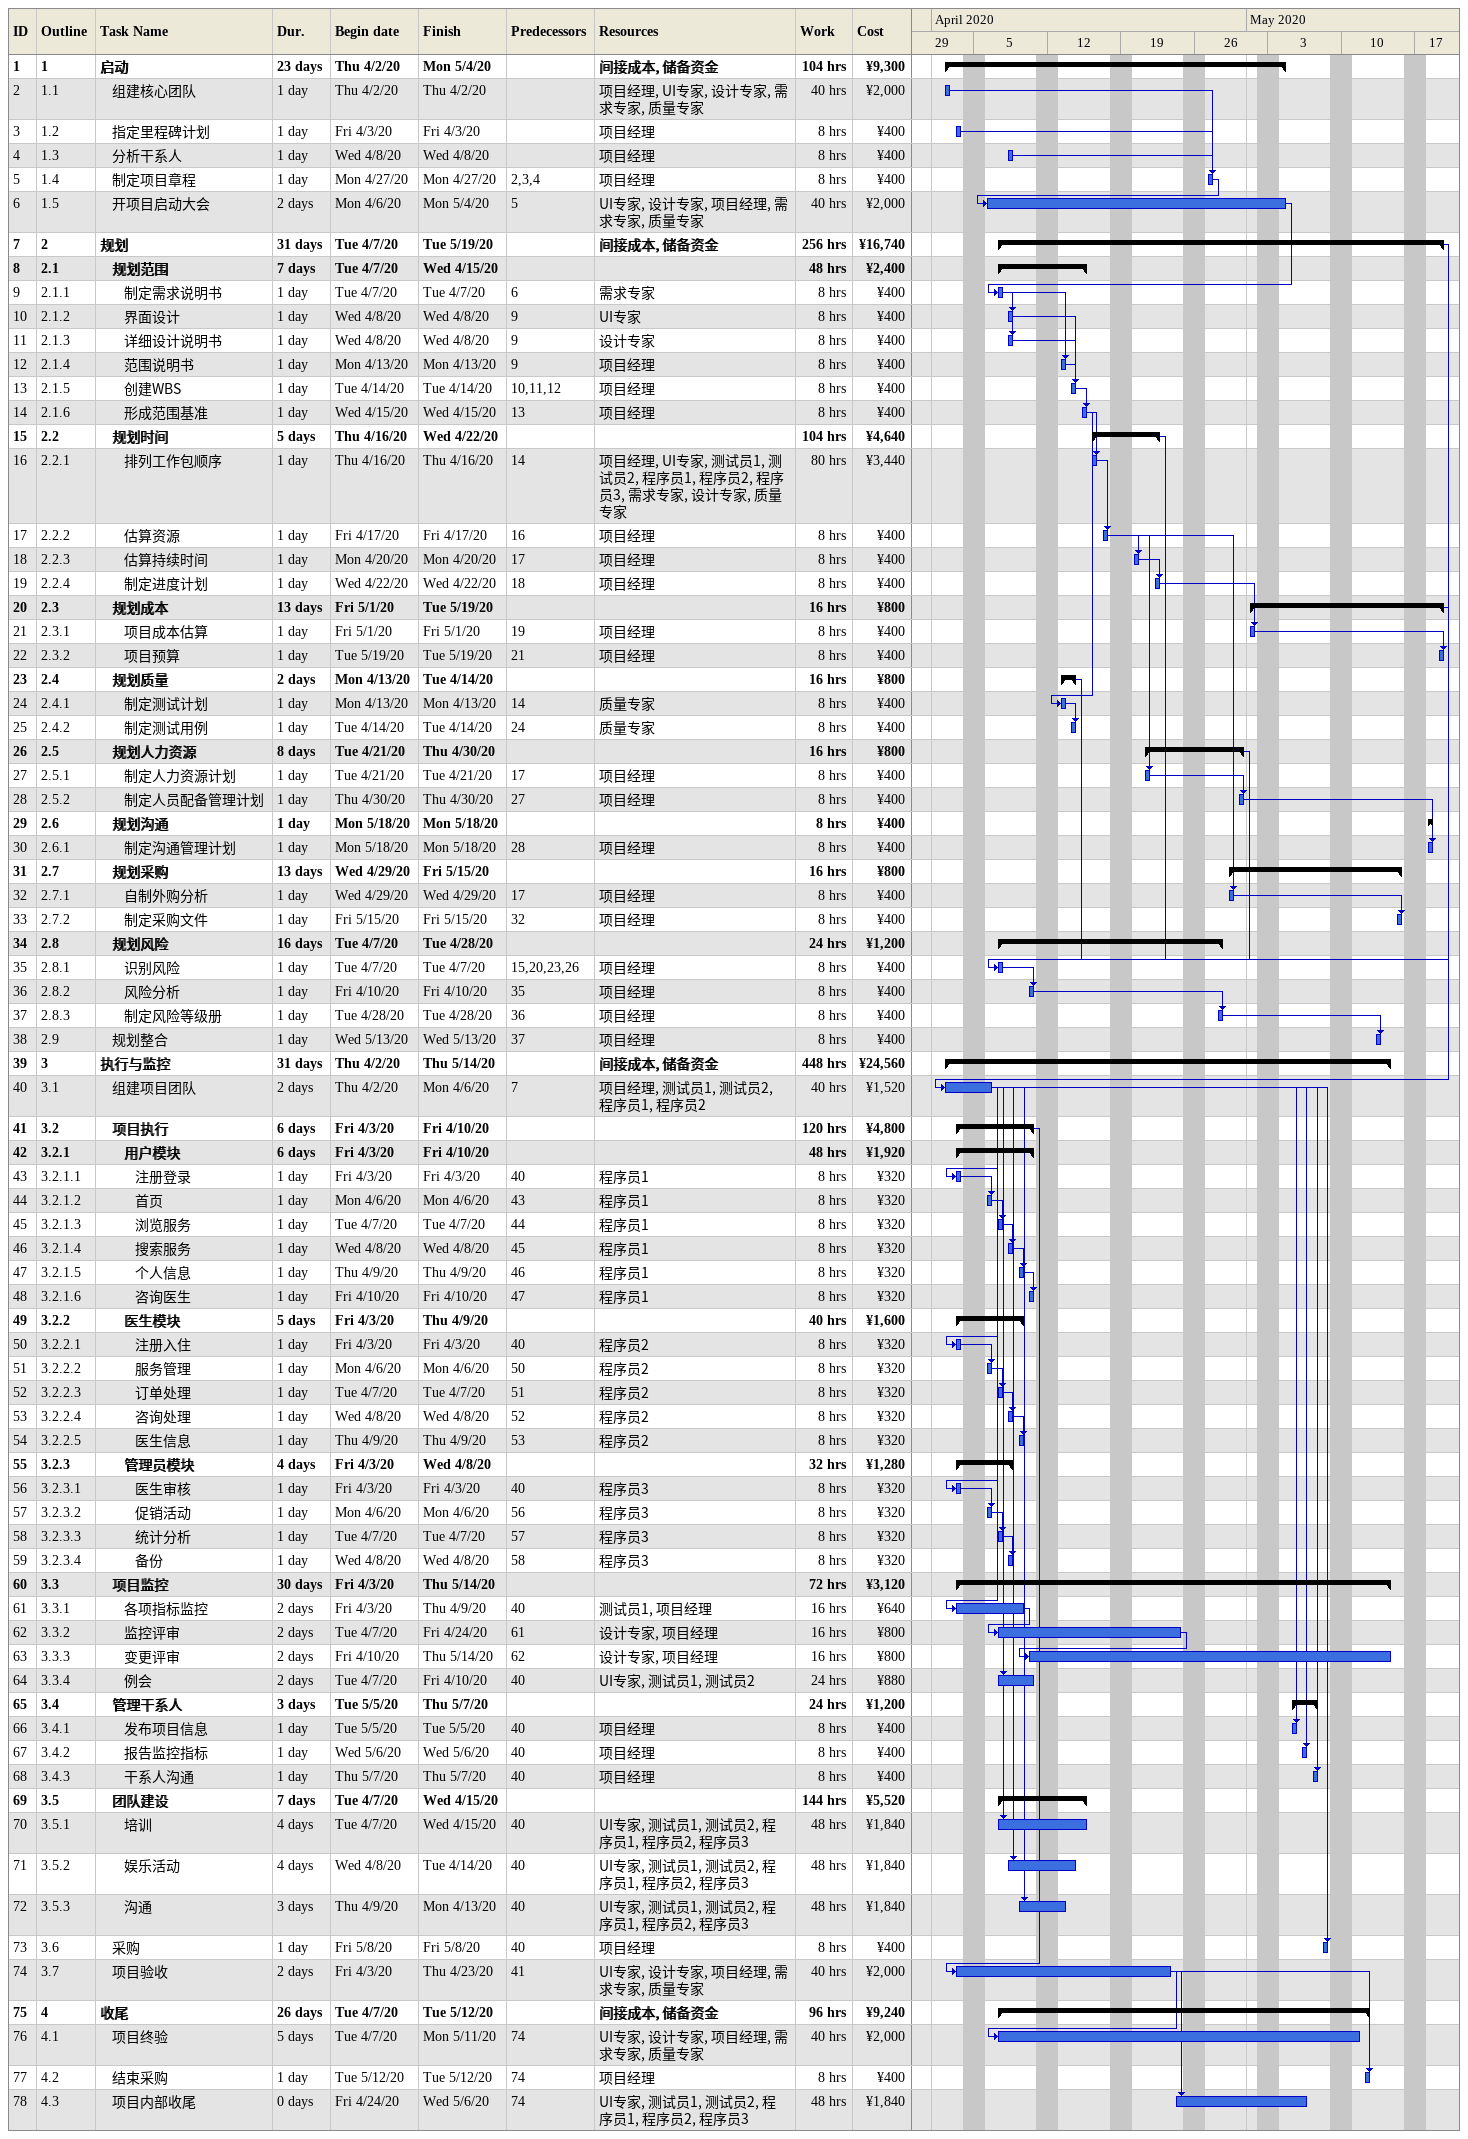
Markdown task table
| ID | WBS | Task | Duration | Start | Finish | Predecessors | Resources | Work (h) | Cost (¥) |
|---|---|---|---|---|---|---|---|---|---|
| 1 | 1 | **启动** | 23d | 2020-04-02 | 2020-05-04 |  | 间接成本, 储备资金 | 104 | 9300 |
| 2 | 1.1 | 组建核心团队 | 1d | 2020-04-02 | 2020-04-02 |  | 项目经理, UI专家, 设计专家, 需求专家, 质量专家 | 40 | 2000 |
| 3 | 1.2 | 指定里程碑计划 | 1d | 2020-04-03 | 2020-04-03 |  | 项目经理 | 8 | 400 |
| 4 | 1.3 | 分析干系人 | 1d | 2020-04-08 | 2020-04-08 |  | 项目经理 | 8 | 400 |
| 5 | 1.4 | 制定项目章程 | 1d | 2020-04-27 | 2020-04-27 | 2, 3, 4 | 项目经理 | 8 | 400 |
| 6 | 1.5 | 开项目启动大会 | 2d | 2020-04-06 | 2020-05-04 | 5 | UI专家, 设计专家, 项目经理, 需求专家, 质量专家 | 40 | 2000 |
| 7 | 2 | **规划** | 31d | 2020-04-07 | 2020-05-19 |  | 间接成本, 储备资金 | 256 | 16740 |
| 8 | 2.1 | **规划范围** | 7d | 2020-04-07 | 2020-04-15 |  |  | 48 | 2400 |
| 9 | 2.1.1 | 制定需求说明书 | 1d | 2020-04-07 | 2020-04-07 | 6 | 需求专家 | 8 | 400 |
| 10 | 2.1.2 | 界面设计 | 1d | 2020-04-08 | 2020-04-08 | 9 | UI专家 | 8 | 400 |
| 11 | 2.1.3 | 详细设计说明书 | 1d | 2020-04-08 | 2020-04-08 | 9 | 设计专家 | 8 | 400 |
| 12 | 2.1.4 | 范围说明书 | 1d | 2020-04-13 | 2020-04-13 | 9 | 项目经理 | 8 | 400 |
| 13 | 2.1.5 | 创建WBS | 1d | 2020-04-14 | 2020-04-14 | 10, 11, 12 | 项目经理 | 8 | 400 |
| 14 | 2.1.6 | 形成范围基准 | 1d | 2020-04-15 | 2020-04-15 | 13 | 项目经理 | 8 | 400 |
| 15 | 2.2 | **规划时间** | 5d | 2020-04-16 | 2020-04-22 |  |  | 104 | 4640 |
| 16 | 2.2.1 | 排列工作包顺序 | 1d | 2020-04-16 | 2020-04-16 | 14 | 项目经理, UI专家, 测试员1, 测试员2, 程序员1, 程序员2, 程序员3, 需求专家, 设计专家, 质量专家 | 80 | 3440 |
| 17 | 2.2.2 | 估算资源 | 1d | 2020-04-17 | 2020-04-17 | 16 | 项目经理 | 8 | 400 |
| 18 | 2.2.3 | 估算持续时间 | 1d | 2020-04-20 | 2020-04-20 | 17 | 项目经理 | 8 | 400 |
| 19 | 2.2.4 | 制定进度计划 | 1d | 2020-04-22 | 2020-04-22 | 18 | 项目经理 | 8 | 400 |
| 20 | 2.3 | **规划成本** | 13d | 2020-05-01 | 2020-05-19 |  |  | 16 | 800 |
| 21 | 2.3.1 | 项目成本估算 | 1d | 2020-05-01 | 2020-05-01 | 19 | 项目经理 | 8 | 400 |
| 22 | 2.3.2 | 项目预算 | 1d | 2020-05-19 | 2020-05-19 | 21 | 项目经理 | 8 | 400 |
| 23 | 2.4 | **规划质量** | 2d | 2020-04-13 | 2020-04-14 |  |  | 16 | 800 |
| 24 | 2.4.1 | 制定测试计划 | 1d | 2020-04-13 | 2020-04-13 | 14 | 质量专家 | 8 | 400 |
| 25 | 2.4.2 | 制定测试用例 | 1d | 2020-04-14 | 2020-04-14 | 24 | 质量专家 | 8 | 400 |
| 26 | 2.5 | **规划人力资源** | 8d | 2020-04-21 | 2020-04-30 |  |  | 16 | 800 |
| 27 | 2.5.1 | 制定人力资源计划 | 1d | 2020-04-21 | 2020-04-21 | 17 | 项目经理 | 8 | 400 |
| 28 | 2.5.2 | 制定人员配备管理计划 | 1d | 2020-04-30 | 2020-04-30 | 27 | 项目经理 | 8 | 400 |
| 29 | 2.6 | **规划沟通** | 1d | 2020-05-18 | 2020-05-18 |  |  | 8 | 400 |
| 30 | 2.6.1 | 制定沟通管理计划 | 1d | 2020-05-18 | 2020-05-18 | 28 | 项目经理 | 8 | 400 |
| 31 | 2.7 | **规划采购** | 13d | 2020-04-29 | 2020-05-15 |  |  | 16 | 800 |
| 32 | 2.7.1 | 自制外购分析 | 1d | 2020-04-29 | 2020-04-29 | 17 | 项目经理 | 8 | 400 |
| 33 | 2.7.2 | 制定采购文件 | 1d | 2020-05-15 | 2020-05-15 | 32 | 项目经理 | 8 | 400 |
| 34 | 2.8 | **规划风险** | 16d | 2020-04-07 | 2020-04-28 |  |  | 24 | 1200 |
| 35 | 2.8.1 | 识别风险 | 1d | 2020-04-07 | 2020-04-07 | 15, 20, 23, 26 | 项目经理 | 8 | 400 |
| 36 | 2.8.2 | 风险分析 | 1d | 2020-04-10 | 2020-04-10 | 35 | 项目经理 | 8 | 400 |
| 37 | 2.8.3 | 制定风险等级册 | 1d | 2020-04-28 | 2020-04-28 | 36 | 项目经理 | 8 | 400 |
| 38 | 2.9 | 规划整合 | 1d | 2020-05-13 | 2020-05-13 | 37 | 项目经理 | 8 | 400 |
| 39 | 3 | **执行与监控** | 31d | 2020-04-02 | 2020-05-14 |  | 间接成本, 储备资金 | 448 | 24560 |
| 40 | 3.1 | 组建项目团队 | 2d | 2020-04-02 | 2020-04-06 | 7 | 项目经理, 测试员1, 测试员2, 程序员1, 程序员2 | 40 | 1520 |
| 41 | 3.2 | **项目执行** | 6d | 2020-04-03 | 2020-04-10 |  |  | 120 | 4800 |
| 42 | 3.2.1 | **用户模块** | 6d | 2020-04-03 | 2020-04-10 |  |  | 48 | 1920 |
| 43 | 3.2.1.1 | 注册登录 | 1d | 2020-04-03 | 2020-04-03 | 40 | 程序员1 | 8 | 320 |
| 44 | 3.2.1.2 | 首页 | 1d | 2020-04-06 | 2020-04-06 | 43 | 程序员1 | 8 | 320 |
| 45 | 3.2.1.3 | 浏览服务 | 1d | 2020-04-07 | 2020-04-07 | 44 | 程序员1 | 8 | 320 |
| 46 | 3.2.1.4 | 搜索服务 | 1d | 2020-04-08 | 2020-04-08 | 45 | 程序员1 | 8 | 320 |
| 47 | 3.2.1.5 | 个人信息 | 1d | 2020-04-09 | 2020-04-09 | 46 | 程序员1 | 8 | 320 |
| 48 | 3.2.1.6 | 咨询医生 | 1d | 2020-04-10 | 2020-04-10 | 47 | 程序员1 | 8 | 320 |
| 49 | 3.2.2 | **医生模块** | 5d | 2020-04-03 | 2020-04-09 |  |  | 40 | 1600 |
| 50 | 3.2.2.1 | 注册入住 | 1d | 2020-04-03 | 2020-04-03 | 40 | 程序员2 | 8 | 320 |
| 51 | 3.2.2.2 | 服务管理 | 1d | 2020-04-06 | 2020-04-06 | 50 | 程序员2 | 8 | 320 |
| 52 | 3.2.2.3 | 订单处理 | 1d | 2020-04-07 | 2020-04-07 | 51 | 程序员2 | 8 | 320 |
| 53 | 3.2.2.4 | 咨询处理 | 1d | 2020-04-08 | 2020-04-08 | 52 | 程序员2 | 8 | 320 |
| 54 | 3.2.2.5 | 医生信息 | 1d | 2020-04-09 | 2020-04-09 | 53 | 程序员2 | 8 | 320 |
| 55 | 3.2.3 | **管理员模块** | 4d | 2020-04-03 | 2020-04-08 |  |  | 32 | 1280 |
| 56 | 3.2.3.1 | 医生审核 | 1d | 2020-04-03 | 2020-04-03 | 40 | 程序员3 | 8 | 320 |
| 57 | 3.2.3.2 | 促销活动 | 1d | 2020-04-06 | 2020-04-06 | 56 | 程序员3 | 8 | 320 |
| 58 | 3.2.3.3 | 统计分析 | 1d | 2020-04-07 | 2020-04-07 | 57 | 程序员3 | 8 | 320 |
| 59 | 3.2.3.4 | 备份 | 1d | 2020-04-08 | 2020-04-08 | 58 | 程序员3 | 8 | 320 |
| 60 | 3.3 | **项目监控** | 30d | 2020-04-03 | 2020-05-14 |  |  | 72 | 3120 |
| 61 | 3.3.1 | 各项指标监控 | 2d | 2020-04-03 | 2020-04-09 | 40 | 测试员1, 项目经理 | 16 | 640 |
| 62 | 3.3.2 | 监控评审 | 2d | 2020-04-07 | 2020-04-24 | 61 | 设计专家, 项目经理 | 16 | 800 |
| 63 | 3.3.3 | 变更评审 | 2d | 2020-04-10 | 2020-05-14 | 62 | 设计专家, 项目经理 | 16 | 800 |
| 64 | 3.3.4 | 例会 | 2d | 2020-04-07 | 2020-04-10 | 40 | UI专家, 测试员1, 测试员2 | 24 | 880 |
| 65 | 3.4 | **管理干系人** | 3d | 2020-05-05 | 2020-05-07 |  |  | 24 | 1200 |
| 66 | 3.4.1 | 发布项目信息 | 1d | 2020-05-05 | 2020-05-05 | 40 | 项目经理 | 8 | 400 |
| 67 | 3.4.2 | 报告监控指标 | 1d | 2020-05-06 | 2020-05-06 | 40 | 项目经理 | 8 | 400 |
| 68 | 3.4.3 | 干系人沟通 | 1d | 2020-05-07 | 2020-05-07 | 40 | 项目经理 | 8 | 400 |
| 69 | 3.5 | **团队建设** | 7d | 2020-04-07 | 2020-04-15 |  |  | 144 | 5520 |
| 70 | 3.5.1 | 培训 | 4d | 2020-04-07 | 2020-04-15 | 40 | UI专家, 测试员1, 测试员2, 程序员1, 程序员2, 程序员3 | 48 | 1840 |
| 71 | 3.5.2 | 娱乐活动 | 4d | 2020-04-08 | 2020-04-14 | 40 | UI专家, 测试员1, 测试员2, 程序员1, 程序员2, 程序员3 | 48 | 1840 |
| 72 | 3.5.3 | 沟通 | 3d | 2020-04-09 | 2020-04-13 | 40 | UI专家, 测试员1, 测试员2, 程序员1, 程序员2, 程序员3 | 48 | 1840 |
| 73 | 3.6 | 采购 | 1d | 2020-05-08 | 2020-05-08 | 40 | 项目经理 | 8 | 400 |
| 74 | 3.7 | 项目验收 | 2d | 2020-04-03 | 2020-04-23 | 41 | UI专家, 设计专家, 项目经理, 需求专家, 质量专家 | 40 | 2000 |
| 75 | 4 | **收尾** | 26d | 2020-04-07 | 2020-05-12 |  | 间接成本, 储备资金 | 96 | 9240 |
| 76 | 4.1 | 项目终验 | 5d | 2020-04-07 | 2020-05-11 | 74 | UI专家, 设计专家, 项目经理, 需求专家, 质量专家 | 40 | 2000 |
| 77 | 4.2 | 结束采购 | 1d | 2020-05-12 | 2020-05-12 | 74 | 项目经理 | 8 | 400 |
| 78 | 4.3 | 项目内部收尾 | 0d | 2020-04-24 | 2020-05-06 | 74 | UI专家, 测试员1, 测试员2, 程序员1, 程序员2, 程序员3 | 48 | 1840 |
